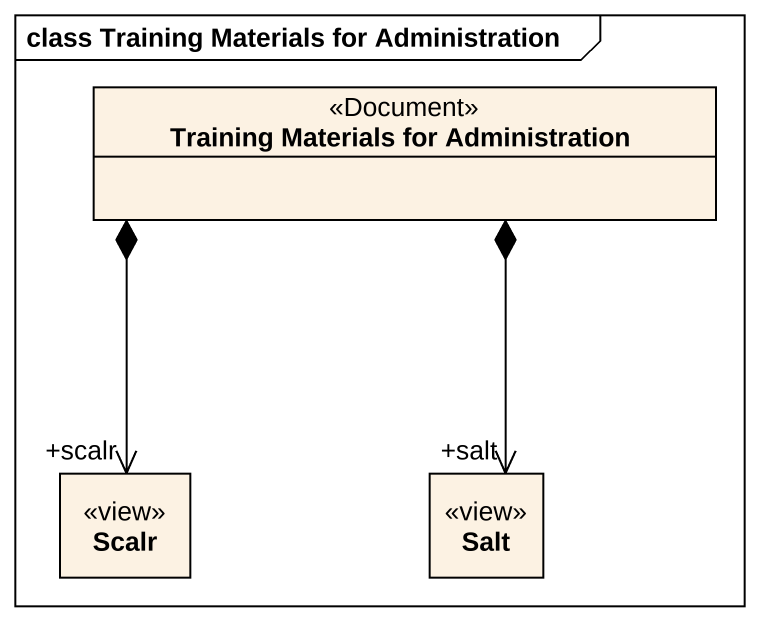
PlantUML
@startuml
mainframe class Training Materials for Administration
hide circle
hide empty members
class "Training Materials for Administration" as Training_Materials_for <<Document>>
class Scalr <<view>>
class Salt <<view>>
Training_Materials_for *--> "+scalr" Scalr
Training_Materials_for *--> "+salt" Salt
@enduml
